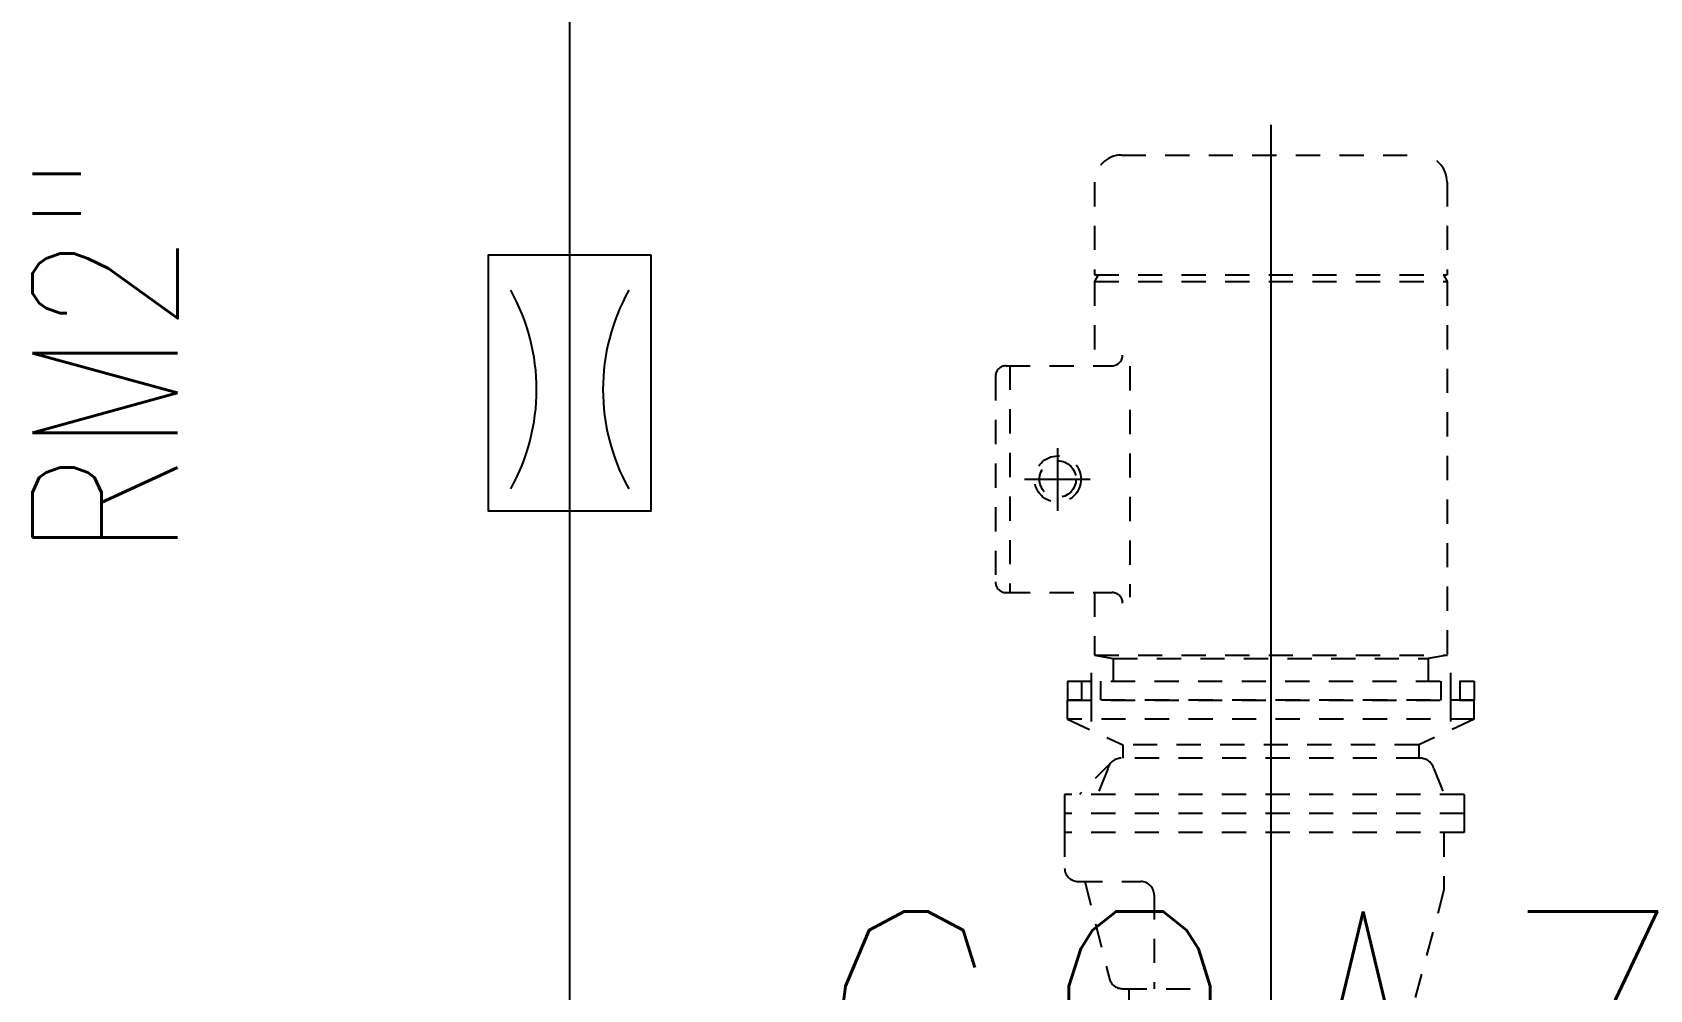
# Model space of a CAD drawing. Extents: x -29512 to 147477, y -5232 to 39709.
# Drawn here: x 140802.98 to 140811.33, y 9117.01 to 9121.95 of the extents above; entities that cross this region are included whole.
import ezdxf

# ---------------------------------------------------------------- set-up
doc = ezdxf.new("R2010")
doc.units = 0
doc.linetypes.add('DASHDOT', pattern=[25.4, 12.7, -6.35, 0, -6.35])
doc.linetypes.add('HIDDEN', pattern=[0.375, 0.25, -0.125])
doc.layers.get('0').update_dxf_attribs({"linetype": 'CONTINUOUS'})
for name, color, linetype in [('3', 3, 'HIDDEN'), ('6', 6, 'DASHDOT'), ('HATCH', 4, 'CONTINUOUS'), ('NUVOLA', 6, 'CONTINUOUS')]:
    doc.layers.add(name, color=color, linetype=linetype)
doc.layers.add('TAG', color=140, linetype='CONTINUOUS', lineweight=13)
doc.styles.add('Romans100', font='romans.shx', dxfattribs={"width": 0.8, "height": 200})
doc.styles.add('S3S', font='SIMPLEX', dxfattribs={"width": 0.7, "height": 0.3})

# ---------------------------------------------------------------- blocks, each defined once
blk = doc.blocks.new('UeY515')
at = {"color": 7, "linetype": 'DASHDOT'}
for p, q in [((11.803, 67.21), (11.803, 67.856)), ((11.46, 67.537), (12.137, 67.537)), ((12.147, 65.537), (12.147, 65.036)), ((15.858, 65.537), (15.858, 65.036))]:
    blk.add_line(p, q, dxfattribs=at)
at = {"color": 7}
for p, q in [((12.182, 65.721), (12.376, 65.684)), ((15.823, 65.721), (15.629, 65.684)), ((11.902, 65.45), (11.902, 65.254)), ((16.103, 65.45), (16.103, 65.254))]:
    blk.add_line(p, q, dxfattribs=at)
at = {"color": 7, "linetype": 'HIDDEN'}
for p, q in [((12.049, 65.45), (12.049, 65.254)), ((12.245, 65.45), (12.245, 65.254)), ((15.76, 65.45), (15.76, 65.254)), ((15.956, 65.45), (15.956, 65.254))]:
    blk.add_line(p, q, dxfattribs=at)
at = {"layer": '3', "color": 7}
for p, q in [((12.462, 70.883), (15.543, 70.883)), ((12.182, 70.603), (12.182, 69.647)), ((15.823, 70.603), (15.823, 69.647)), ((12.182, 69.647), (15.823, 69.647)), ((12.221, 69.647), (12.182, 69.577)), ((15.785, 69.647), (15.823, 69.577)), ((12.182, 69.577), (15.823, 69.577)), ((12.182, 69.577), (12.182, 68.708)), ((15.823, 69.577), (15.823, 65.721)), ((11.269, 68.708), (12.364, 68.708)), ((11.308, 68.708), (11.308, 66.366)), ((12.547, 68.703), (12.547, 66.32)), ((11.16, 68.598), (11.16, 66.475)), ((11.269, 66.366), (12.364, 66.366)), ((12.182, 66.366), (12.182, 65.721)), ((12.182, 65.721), (15.823, 65.721)), ((12.376, 65.684), (15.629, 65.684)), ((12.376, 65.684), (12.376, 65.45)), ((15.629, 65.684), (15.629, 65.45)), ((11.902, 65.45), (16.103, 65.45)), ((11.902, 65.254), (16.103, 65.254)), ((16.103, 65.254), (11.902, 65.254)), ((11.902, 65.058), (11.902, 65.254)), ((16.103, 65.058), (16.103, 65.254)), ((16.103, 65.058), (11.902, 65.058)), ((11.902, 65.058), (12.475, 64.795)), ((16.103, 65.058), (15.53, 64.795)), ((15.53, 64.795), (12.475, 64.795)), ((12.475, 64.795), (12.475, 64.655)), ((15.549, 64.655), (12.475, 64.655)), ((15.53, 64.795), (15.53, 64.655)), ((12.366, 64.622), (12.027, 64.281)), ((12.32, 64.547), (12.214, 64.281)), ((15.686, 64.547), (15.791, 64.281)), ((15.998, 64.281), (11.874, 64.281)), ((11.874, 64.281), (11.874, 64.085)), ((15.998, 64.281), (15.998, 64.085)), ((15.998, 64.085), (11.874, 64.085)), ((11.874, 64.085), (11.874, 63.889)), ((15.998, 64.085), (15.998, 63.889)), ((15.998, 63.889), (11.874, 63.889)), ((11.874, 63.889), (11.874, 63.522)), ((15.791, 63.889), (15.791, 63.295)), ((12.014, 63.382), (12.659, 63.382)), ((12.081, 63.382), (12.34, 62.365)), ((12.799, 63.242), (12.799, 62.276)), ((15.791, 63.295), (15.465, 62.075)), ((12.471, 62.276), (13.31, 62.276)), ((12.538, 62.276), (12.538, 62.075))]:
    blk.add_line(p, q, dxfattribs=at)
for radius in [0.24, 0.189]:
    blk.add_circle((11.803, 67.537), radius, dxfattribs=at)
for centre, radius, start, end in [((12.462, 70.603), 0.28, 90, 180), ((15.543, 70.603), 0.28, 0, 90), ((12.364, 68.817), 0.109, 270, 0), ((11.269, 68.598), 0.109, 90, 180), ((11.269, 66.475), 0.109, 180, 270), ((12.364, 66.257), 0.109, 0, 90), ((12.456, 64.515), 0.14, 90, 167.0256), ((15.549, 64.515), 0.14, 12.9744, 90), ((12.014, 63.522), 0.14, 180, 270), ((12.659, 63.242), 0.14, 0, 90), ((12.471, 62.416), 0.14, 201.2444, 270)]:
    blk.add_arc(centre, radius, start, end, dxfattribs=at)
at = {"layer": '6', "color": 7}
blk.add_line((14.003, 71.195), (14.003, 41.704), dxfattribs=at)

msp = doc.modelspace()

# ---------------------------------------------------------------- linework, layer by layer
at = {"layer": 'HATCH', "color": 7}
msp.add_lwpolyline([(140806.1777, 9120.7986), (140805.3362, 9120.7986), (140805.3362, 9119.4787), (140806.1777, 9119.4787)], close=True, dxfattribs=at)
for centre, start, end in [((140804.5328, 9120.1046), 330.89339, 29.10661), ((140806.9811, 9120.1046), 150.89339, 209.10661)]:
    msp.add_arc(centre, 1.0528, start, end, dxfattribs=at)
at = {"layer": 'NUVOLA', "color": 1}
msp.add_line((140805.7569, 9113.336), (140805.7569, 9131.5404), dxfattribs=at)

# ---------------------------------------------------------------- block references
at = {"layer": 'HATCH', "color": 7, "xscale": 0.5, "yscale": 0.5, "zscale": 0.5}
msp.add_blockref('UeY515', (140802.3751, 9085.8735), dxfattribs=at)

# ---------------------------------------------------------------- texts
at = {"layer": 'NUVOLA', "color": 0, "insert": (140806.8769, 9117.4105), "char_height": 2.0244, "width": 33.588012, "attachment_point": 1, "style": 'S3S'}
msp.add_mtext('62A3-B}', dxfattribs=at)
at = {"layer": 'TAG', "color": 6, "lineweight": 20, "insert": (140803.3572, 9120.28), "char_height": 0.75, "width": 7.302947, "attachment_point": 5, "rotation": 90, "style": 'Romans100'}
msp.add_mtext('{RM2"}', dxfattribs=at)

doc.saveas('drawing.dxf')
